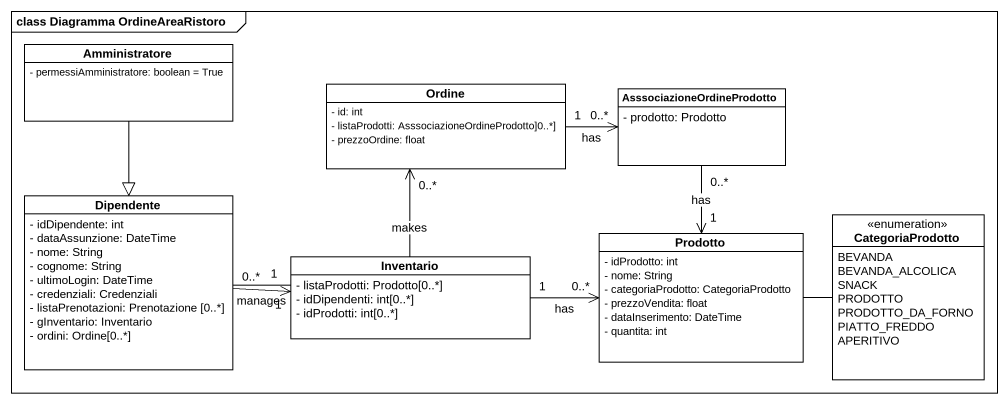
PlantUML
@startuml
mainframe class Diagramma OrdineAreaRistoro
hide circle
hide empty members
skinparam classAttributeIconSize 0
class Amministratore {
  - permessiAmministratore: boolean = True
}
class Ordine {
  - id: int
  - listaProdotti: AsssociazioneOrdineProdotto]0..*]
  - prezzoOrdine: float
}
class AsssociazioneOrdineProdotto {
  - prodotto: Prodotto
}
class Dipendente {
  - idDipendente: int
  - dataAssunzione: DateTime
  - nome: String
  - cognome: String
  - ultimoLogin: DateTime
  - credenziali: Credenziali
  - listaPrenotazioni: Prenotazione [0..*]
  - gInventario: Inventario
  - ordini: Ordine[0..*]
}
enum CategoriaProdotto {
  BEVANDA
  BEVANDA_ALCOLICA
  SNACK
  PRODOTTO
  PRODOTTO_DA_FORNO
  PIATTO_FREDDO
  APERITIVO
}
class Inventario {
  - listaProdotti: Prodotto[0..*]
  - idDipendenti: int[0..*]
  - idProdotti: int[0..*]
}
class Prodotto {
  - idProdotto: int
  - nome: String
  - categoriaProdotto: CategoriaProdotto
  - prezzoVendita: float
  - dataInserimento: DateTime
  - quantita: int
}
Amministratore --|> Dipendente
Ordine "1" -right-> "0..*" AsssociazioneOrdineProdotto : has
Ordine "0..*" <-left- "1" Dipendente : makes
AsssociazioneOrdineProdotto "0..*" --> "1" Prodotto : has
Dipendente "0..*" -right-> "1" Inventario : manages
Inventario "1" -right-> "0..*" Prodotto : has
Prodotto -right- CategoriaProdotto
@enduml
